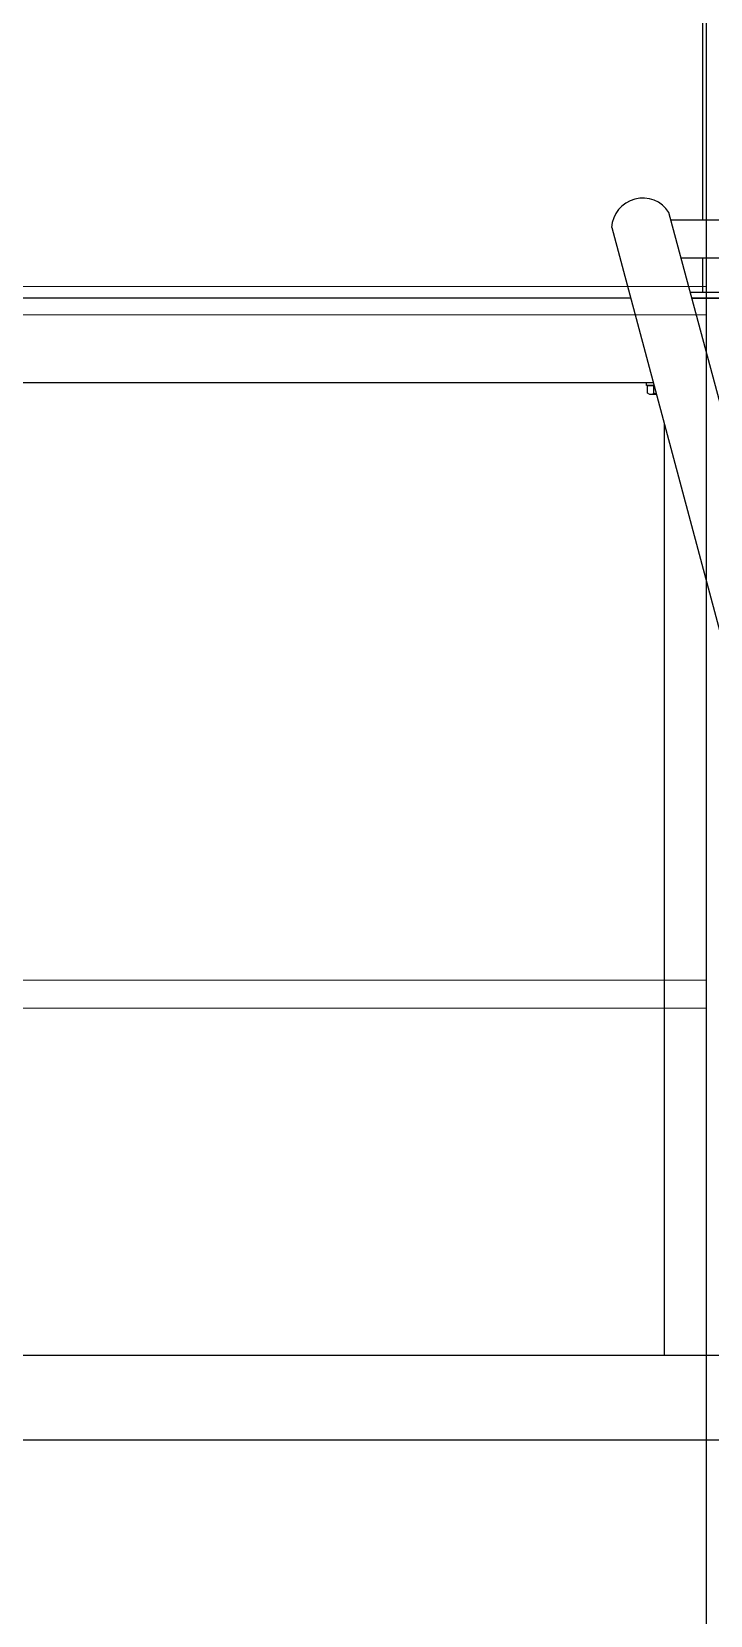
# Model space of a CAD drawing. Header units: millimetres. Extents: x -3665 to 2545, y -3636 to 2679.
# Drawn here: x -481 to 0, y -1313 to -189 of the extents above; entities that cross this region are included whole.
import ezdxf

# ---------------------------------------------------------------- set-up
doc = ezdxf.new("R2010")
doc.units = ezdxf.units.MM
doc.layers.add('DIKOM_ОБЪЕКТ', color=7, linetype='Continuous')

msp = doc.modelspace()

# ---------------------------------------------------------------- linework, layer by layer
at = {"layer": 'DIKOM_ОБЪЕКТ'}
for p, q in [((-2.7, 2083.7), (-2.7, -1840.3)), ((-5, -323), (-5, 617.7)), ((57.2, -639.5), (-29.1, -317.6)), ((101.9, -323), (-27.7, -323)), ((-69.7, -328.3), (17, -651.9)), ((102.4, -350), (-20.4, -350)), ((-5, -374.3), (-5, -350)), ((-2.7, -370.4), (-1982.5, -369.4)), ((-56.3, -378.3), (-843.5, -378.3)), ((70, -374.3), (-13.9, -374.3)), ((7.5, -378.3), (-12.8, -378.3)), ((-12.8, -378.3), (70, -378.3)), ((-2.7, -390.4), (-1982.5, -389.4)), ((-862.5, -438.3), (-40.2, -438.3)), ((-45, -440.3), (-45, -438.3)), ((-45, -438.3), (-40.2, -438.3)), ((-39.7, -440.3), (-45, -440.3)), ((-44.3, -445.8), (-44.3, -440.3)), ((-44.3, -440.3), (-39.7, -440.3)), ((-42.6, -446.7), (-44.3, -445.8)), ((-38, -446.7), (-42.6, -446.7)), ((-39.7, -445.8), (-39.7, -440.3)), ((-32.5, -467.1), (-32.5, -1128.3)), ((-2.7, -862.4), (-1982.5, -861.4)), ((-2.7, -882.4), (-1982.5, -881.4)), ((-774.5, -1128.3), (7.5, -1128.3)), ((-769.5, -1188.3), (7.5, -1188.3))]:
    msp.add_line(p, q, dxfattribs=at)
for centre, radius, start, end in [((-47.7, -329.5), 22.1, 32.5243, 176.8365), ((-41.9, -443.4), 3.24, 240.866, 313.3168), ((-35, -435), 11.8, 246.8627, 254.9722)]:
    msp.add_arc(centre, radius, start, end, dxfattribs=at)

doc.saveas('drawing.dxf')
